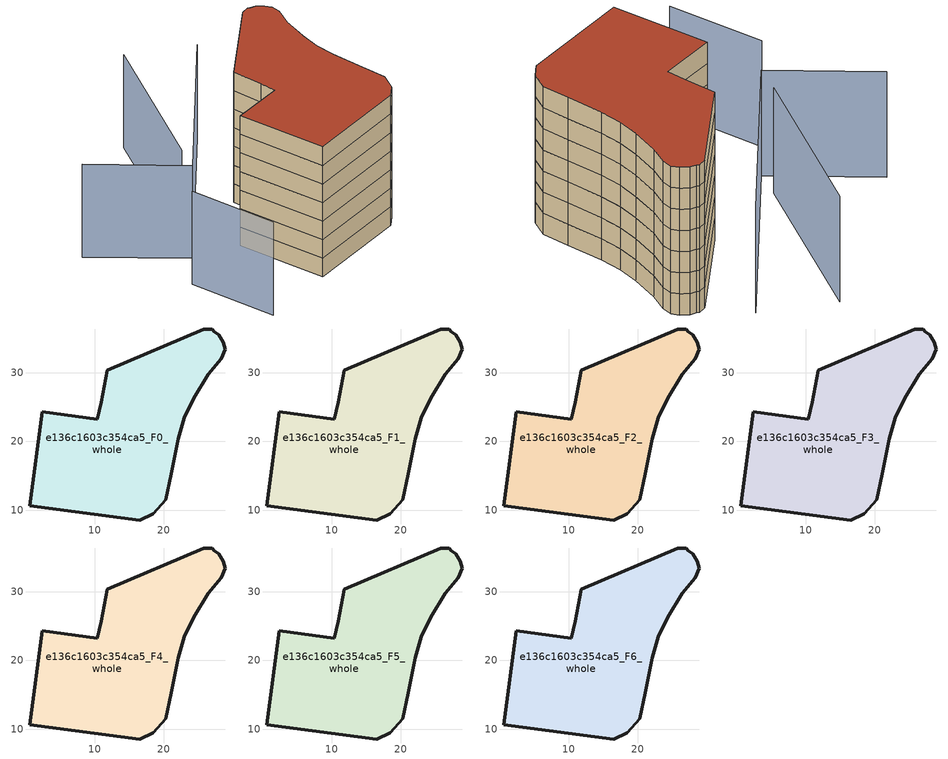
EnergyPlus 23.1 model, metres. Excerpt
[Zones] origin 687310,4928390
e136c1603c354ca5_F0_whole
 floor ground (EU_floor_Construction): 28.07,35.54 28.72,34.47 28.97,33.4 28.43,32.05 26.54,29.8 24.4,26.26 23.05,23.44 22.14,20.38 21.09,15.27 20.33,11.54 18.48,9.48 16.53,8.57 0.54,10.67 2.34,24.35 10.37,23.21 10.92,25.71 11.8,30.33 25.88,36.37 27.09,36.31 27.35,35.99 z0
 wall outside (EU_wall_Construction): 10.92,25.71 10.37,23.21 2.34,24.35 0.54,10.67 16.53,8.57 18.48,9.48 20.33,11.54 21.09,15.27 22.14,20.38 23.05,23.44 24.4,26.26 26.54,29.8 28.43,32.05 28.97,33.4 28.72,34.47 28.07,35.54 27.35,35.99 27.09,36.31 25.88,36.37 11.8,30.33 10.92,25.71 z0:3
e136c1603c354ca5_F1_whole
 floor to e136c1603c354ca5_F0_whole (EU_floor_Construction): 28.07,35.54 28.72,34.47 28.97,33.4 28.43,32.05 26.54,29.8 24.4,26.26 23.05,23.44 22.14,20.38 21.09,15.27 20.33,11.54 18.48,9.48 16.53,8.57 0.54,10.67 2.34,24.35 10.37,23.21 10.92,25.71 11.8,30.33 25.88,36.37 27.09,36.31 27.35,35.99 z3
 wall outside (EU_wall_Construction): 10.92,25.71 10.37,23.21 2.34,24.35 0.54,10.67 16.53,8.57 18.48,9.48 20.33,11.54 21.09,15.27 22.14,20.38 23.05,23.44 24.4,26.26 26.54,29.8 28.43,32.05 28.97,33.4 28.72,34.47 28.07,35.54 27.35,35.99 27.09,36.31 25.88,36.37 11.8,30.33 10.92,25.71 z3:6
e136c1603c354ca5_F2_whole
 floor to e136c1603c354ca5_F1_whole (EU_floor_Construction): 28.07,35.54 28.72,34.47 28.97,33.4 28.43,32.05 26.54,29.8 24.4,26.26 23.05,23.44 22.14,20.38 21.09,15.27 20.33,11.54 18.48,9.48 16.53,8.57 0.54,10.67 2.34,24.35 10.37,23.21 10.92,25.71 11.8,30.33 25.88,36.37 27.09,36.31 27.35,35.99 z6
 wall outside (EU_wall_Construction): 10.92,25.71 10.37,23.21 2.34,24.35 0.54,10.67 16.53,8.57 18.48,9.48 20.33,11.54 21.09,15.27 22.14,20.38 23.05,23.44 24.4,26.26 26.54,29.8 28.43,32.05 28.97,33.4 28.72,34.47 28.07,35.54 27.35,35.99 27.09,36.31 25.88,36.37 11.8,30.33 10.92,25.71 z6:9
e136c1603c354ca5_F3_whole
 floor to e136c1603c354ca5_F2_whole (EU_floor_Construction): 28.07,35.54 28.72,34.47 28.97,33.4 28.43,32.05 26.54,29.8 24.4,26.26 23.05,23.44 22.14,20.38 21.09,15.27 20.33,11.54 18.48,9.48 16.53,8.57 0.54,10.67 2.34,24.35 10.37,23.21 10.92,25.71 11.8,30.33 25.88,36.37 27.09,36.31 27.35,35.99 z9
 wall outside (EU_wall_Construction): 10.92,25.71 10.37,23.21 2.34,24.35 0.54,10.67 16.53,8.57 18.48,9.48 20.33,11.54 21.09,15.27 22.14,20.38 23.05,23.44 24.4,26.26 26.54,29.8 28.43,32.05 28.97,33.4 28.72,34.47 28.07,35.54 27.35,35.99 27.09,36.31 25.88,36.37 11.8,30.33 10.92,25.71 z9:12
e136c1603c354ca5_F4_whole
 floor to e136c1603c354ca5_F3_whole (EU_floor_Construction): 28.07,35.54 28.72,34.47 28.97,33.4 28.43,32.05 26.54,29.8 24.4,26.26 23.05,23.44 22.14,20.38 21.09,15.27 20.33,11.54 18.48,9.48 16.53,8.57 0.54,10.67 2.34,24.35 10.37,23.21 10.92,25.71 11.8,30.33 25.88,36.37 27.09,36.31 27.35,35.99 z12
 wall outside (EU_wall_Construction): 10.92,25.71 10.37,23.21 2.34,24.35 0.54,10.67 16.53,8.57 18.48,9.48 20.33,11.54 21.09,15.27 22.14,20.38 23.05,23.44 24.4,26.26 26.54,29.8 28.43,32.05 28.97,33.4 28.72,34.47 28.07,35.54 27.35,35.99 27.09,36.31 25.88,36.37 11.8,30.33 10.92,25.71 z12:15
e136c1603c354ca5_F5_whole
 floor to e136c1603c354ca5_F4_whole (EU_floor_Construction): 28.07,35.54 28.72,34.47 28.97,33.4 28.43,32.05 26.54,29.8 24.4,26.26 23.05,23.44 22.14,20.38 21.09,15.27 20.33,11.54 18.48,9.48 16.53,8.57 0.54,10.67 2.34,24.35 10.37,23.21 10.92,25.71 11.8,30.33 25.88,36.37 27.09,36.31 27.35,35.99 z15
 wall outside (EU_wall_Construction): 10.92,25.71 10.37,23.21 2.34,24.35 0.54,10.67 16.53,8.57 18.48,9.48 20.33,11.54 21.09,15.27 22.14,20.38 23.05,23.44 24.4,26.26 26.54,29.8 28.43,32.05 28.97,33.4 28.72,34.47 28.07,35.54 27.35,35.99 27.09,36.31 25.88,36.37 11.8,30.33 10.92,25.71 z15:18
e136c1603c354ca5_F6_whole
 floor to e136c1603c354ca5_F5_whole (EU_floor_Construction): 28.07,35.54 28.72,34.47 28.97,33.4 28.43,32.05 26.54,29.8 24.4,26.26 23.05,23.44 22.14,20.38 21.09,15.27 20.33,11.54 18.48,9.48 16.53,8.57 0.54,10.67 2.34,24.35 10.37,23.21 10.92,25.71 11.8,30.33 25.88,36.37 27.09,36.31 27.35,35.99 z18
 wall outside (EU_wall_Construction): 10.92,25.71 10.37,23.21 2.34,24.35 0.54,10.67 16.53,8.57 18.48,9.48 20.33,11.54 21.09,15.27 22.14,20.38 23.05,23.44 24.4,26.26 26.54,29.8 28.43,32.05 28.97,33.4 28.72,34.47 28.07,35.54 27.35,35.99 27.09,36.31 25.88,36.37 11.8,30.33 10.92,25.71 z18:21
 roof outside (EU_roof_Construction): 20.33,11.54 21.09,15.27 22.14,20.38 23.05,23.44 24.4,26.26 26.54,29.8 28.43,32.05 28.97,33.4 28.72,34.47 28.07,35.54 27.35,35.99 27.09,36.31 25.88,36.37 11.8,30.33 10.92,25.71 10.37,23.21 2.34,24.35 0.54,10.67 16.53,8.57 18.48,9.48 z21
shading: -9.39,25.58 -11.2,12.13 / 24.05,42.36 -3.51,28.57 / -3.51,28.57 -10.27,42.06 / 17.09,50.1 -0.71,31.75 z0:15
[Building]
EU S2 Campaign: North Axis=0; Terrain=City; Solar Distribution=FullExterior
[Site:Location]
Bologna: Latitude=44.5; Longitude=11.25; Time Zone=1; Elevation=37
[SizingPeriod:WeatherFileDays]
AnnualSizingPeriod: Begin Month=1; Begin Day of Month=1; End Month=12; End Day of Month=31; Day of Week for Start Day=Monday; Use Weather File Daylight Saving Period=No; Use Weather File Rain and Snow Indicators=No
[MATERIAL]
EU_InternalMass_Material: Roughness=MediumRough; Thickness=0.1; Conductivity=1; Density=1800; Specific Heat=900; Thermal Absorptance=0.9; Solar Absorptance=0.7; Visible Absorptance=0.7
[MATERIAL:NOMASS] Roughness=MediumRough; Thermal Absorptance=0.9; Solar Absorptance=0.7; Visible Absorptance=0.7
Name | Thermal Resistance
EU_wall_NoMass | 0.905828
EU_roof_NoMass | 0.37593
EU_floor_NoMass | 0.67114
[CONSTRUCTION]
EU_wall_Construction: EU_wall_NoMass
EU_roof_Construction: EU_roof_NoMass
EU_floor_Construction: EU_floor_NoMass
EU_InternalMass_Construction: EU_InternalMass_Material
[ZONE] Type=1; Multiplier=1; Ceiling Height=autocalculate; Volume=1293.33; Floor Area=autocalculate; Part of Total Floor Area=Yes
e136c1603c354ca5_F0_whole; e136c1603c354ca5_F1_whole; e136c1603c354ca5_F2_whole; e136c1603c354ca5_F3_whole; e136c1603c354ca5_F4_whole; e136c1603c354ca5_F5_whole; e136c1603c354ca5_F6_whole
[INTERNALMASS] Construction=EU_InternalMass_Construction; Surface Area=431.111
Name | Zone or ZoneList
e136c1603c354ca5_F0_whole_EU_InternalMass | e136c1603c354ca5_F0_whole
e136c1603c354ca5_F1_whole_EU_InternalMass | e136c1603c354ca5_F1_whole
e136c1603c354ca5_F2_whole_EU_InternalMass | e136c1603c354ca5_F2_whole
e136c1603c354ca5_F3_whole_EU_InternalMass | e136c1603c354ca5_F3_whole
e136c1603c354ca5_F4_whole_EU_InternalMass | e136c1603c354ca5_F4_whole
e136c1603c354ca5_F5_whole_EU_InternalMass | e136c1603c354ca5_F5_whole
e136c1603c354ca5_F6_whole_EU_InternalMass | e136c1603c354ca5_F6_whole
[OTHEREQUIPMENT] Fuel Type=Electricity; Design Level Calculation Method=Watts/Area; Power per Zone Floor Area=1; Fraction Latent=0; Fraction Radiant=0; Fraction Lost=0; Carbon Dioxide Generation Rate=0; EndUse Subcategory=EU_Step8_InternalGains
Name | Zone or ZoneList or Space or SpaceList | Schedule
EU_Step8_InternalGain_e136c1603c354ca5_F0_whole_f000 | e136c1603c354ca5_F0_whole | EU_Step8_GainSchedule_e136c1603c354ca5_F0_whole_f000
EU_Step8_InternalGain_e136c1603c354ca5_F1_whole_f000 | e136c1603c354ca5_F1_whole | EU_Step8_GainSchedule_e136c1603c354ca5_F1_whole_f000
EU_Step8_InternalGain_e136c1603c354ca5_F2_whole_f000 | e136c1603c354ca5_F2_whole | EU_Step8_GainSchedule_e136c1603c354ca5_F2_whole_f000
EU_Step8_InternalGain_e136c1603c354ca5_F3_whole_f000 | e136c1603c354ca5_F3_whole | EU_Step8_GainSchedule_e136c1603c354ca5_F3_whole_f000
EU_Step8_InternalGain_e136c1603c354ca5_F4_whole_f000 | e136c1603c354ca5_F4_whole | EU_Step8_GainSchedule_e136c1603c354ca5_F4_whole_f000
EU_Step8_InternalGain_e136c1603c354ca5_F5_whole_f000 | e136c1603c354ca5_F5_whole | EU_Step8_GainSchedule_e136c1603c354ca5_F5_whole_f000
EU_Step8_InternalGain_e136c1603c354ca5_F6_whole_f000 | e136c1603c354ca5_F6_whole | EU_Step8_GainSchedule_e136c1603c354ca5_F6_whole_f000
[ZONEVENTILATION:DESIGNFLOWRATE] Schedule=EU_AlwaysOn; Design Flow Rate Calculation Method=AirChanges/Hour; Air Changes per Hour=0.73129; Ventilation Type=Natural; Fan Pressure Rise=0; Fan Total Efficiency=1; Constant Term Coefficient=1; Temperature Term Coefficient=0; Velocity Term Coefficient=0; Velocity Squared Term Coefficient=0; Minimum Indoor Temperature=-100; Maximum Indoor Temperature=100; Delta Temperature=-100; Minimum Outdoor Temperature=-100; Maximum Outdoor Temperature=100; Maximum Wind Speed=40
Name | Zone or ZoneList or Space or SpaceList
EU_ConstantAir_e136c1603c354ca5_F0_whole | e136c1603c354ca5_F0_whole
EU_ConstantAir_e136c1603c354ca5_F1_whole | e136c1603c354ca5_F1_whole
EU_ConstantAir_e136c1603c354ca5_F2_whole | e136c1603c354ca5_F2_whole
EU_ConstantAir_e136c1603c354ca5_F3_whole | e136c1603c354ca5_F3_whole
EU_ConstantAir_e136c1603c354ca5_F4_whole | e136c1603c354ca5_F4_whole
EU_ConstantAir_e136c1603c354ca5_F5_whole | e136c1603c354ca5_F5_whole
EU_ConstantAir_e136c1603c354ca5_F6_whole | e136c1603c354ca5_F6_whole
[HVACTEMPLATE:THERMOSTAT] Constant Heating Setpoint=20; Constant Cooling Setpoint=50
EU_HeatOnly_e136c1603c354ca5_F0_whole; EU_HeatOnly_e136c1603c354ca5_F1_whole; EU_HeatOnly_e136c1603c354ca5_F2_whole; EU_HeatOnly_e136c1603c354ca5_F3_whole; EU_HeatOnly_e136c1603c354ca5_F4_whole; EU_HeatOnly_e136c1603c354ca5_F5_whole; EU_HeatOnly_e136c1603c354ca5_F6_whole
[HVACTEMPLATE:ZONE:IDEALLOADSAIRSYSTEM] System Availability Schedule=EU_AlwaysOn; Maximum Heating Supply Air Temperature=50; Minimum Cooling Supply Air Temperature=13; Maximum Heating Supply Air Humidity Ratio=0.0156; Minimum Cooling Supply Air Humidity Ratio=0.0077; Heating Limit=NoLimit; Cooling Limit=NoLimit; Heating Availability Schedule=EU_AlwaysOn; Cooling Availability Schedule=EU_CoolingOff; Dehumidification Control Type=ConstantSensibleHeatRatio; Cooling Sensible Heat Ratio=0.7; Dehumidification Setpoint=60; Humidification Control Type=None; Humidification Setpoint=30; Outdoor Air Method=None; Outdoor Air Flow Rate per Person=0.00944; Outdoor Air Flow Rate per Zone Floor Area=0; Outdoor Air Flow Rate per Zone=0; Demand Controlled Ventilation Type=None; Outdoor Air Economizer Type=NoEconomizer; Heat Recovery Type=None; Sensible Heat Recovery Effectiveness=0.7; Latent Heat Recovery Effectiveness=0.65
Name | Template Thermostat
e136c1603c354ca5_F0_whole | EU_HeatOnly_e136c1603c354ca5_F0_whole
e136c1603c354ca5_F1_whole | EU_HeatOnly_e136c1603c354ca5_F1_whole
e136c1603c354ca5_F2_whole | EU_HeatOnly_e136c1603c354ca5_F2_whole
e136c1603c354ca5_F3_whole | EU_HeatOnly_e136c1603c354ca5_F3_whole
e136c1603c354ca5_F4_whole | EU_HeatOnly_e136c1603c354ca5_F4_whole
e136c1603c354ca5_F5_whole | EU_HeatOnly_e136c1603c354ca5_F5_whole
e136c1603c354ca5_F6_whole | EU_HeatOnly_e136c1603c354ca5_F6_whole
[SIZING:ZONE] Zone Cooling Design Supply Air Temperature Input Method=SupplyAirTemperature; Zone Cooling Design Supply Air Temperature=13; Zone Heating Design Supply Air Temperature Input Method=SupplyAirTemperature; Zone Heating Design Supply Air Temperature=50; Zone Cooling Design Supply Air Humidity Ratio=0.008; Zone Heating Design Supply Air Humidity Ratio=0.008; Cooling Design Air Flow Method=DesignDay; Cooling Design Air Flow Rate=0; Cooling Minimum Air Flow per Zone Floor Area=0.000762; Cooling Minimum Air Flow=0; Cooling Minimum Air Flow Fraction=0.2; Heating Design Air Flow Method=DesignDay; Heating Design Air Flow Rate=0; Heating Maximum Air Flow per Zone Floor Area=0.002032; Heating Maximum Air Flow=0.141576; Heating Maximum Air Flow Fraction=0.3; Account for Dedicated Outdoor Air System=No; Dedicated Outdoor Air System Control Strategy=NeutralSupplyAir; Dedicated Outdoor Air Low Setpoint Temperature for Design=autosize; Dedicated Outdoor Air High Setpoint Temperature for Design=autosize; Zone Load Sizing Method=Sensible Load Only No Latent Load; Zone Latent Cooling Design Supply Air Humidity Ratio Input Method=HumidityRatioDifference; Zone Cooling Design Supply Air Humidity Ratio Difference=0.005; Zone Latent Heating Design Supply Air Humidity Ratio Input Method=HumidityRatioDifference; Zone Humidification Design Supply Air Humidity Ratio Difference=0.005
e136c1603c354ca5_F0_whole; e136c1603c354ca5_F1_whole; e136c1603c354ca5_F2_whole; e136c1603c354ca5_F3_whole; e136c1603c354ca5_F4_whole; e136c1603c354ca5_F5_whole; e136c1603c354ca5_F6_whole
[SCHEDULE:CONSTANT]
Name | Hourly Value
EU_AlwaysOn | 1
EU_CoolingOff | 0
[SCHEDULE:FILE] Column Number=1; Rows to Skip at Top=0; Number of Hours of Data=8760; Column Separator=Comma; Interpolate to Timestep=No; Minutes per Item=60; Adjust Schedule for Daylight Savings=Yes
Name | File
EU_Step8_GainSchedule_e136c1603c354ca5_F0_whole_f000 | ../../schedules/e136c1603c354ca5/e136c1603c354ca5_F0_whole_f000_gain.csv
EU_Step8_GainSchedule_e136c1603c354ca5_F1_whole_f000 | ../../schedules/e136c1603c354ca5/e136c1603c354ca5_F1_whole_f000_gain.csv
EU_Step8_GainSchedule_e136c1603c354ca5_F2_whole_f000 | ../../schedules/e136c1603c354ca5/e136c1603c354ca5_F2_whole_f000_gain.csv
EU_Step8_GainSchedule_e136c1603c354ca5_F3_whole_f000 | ../../schedules/e136c1603c354ca5/e136c1603c354ca5_F3_whole_f000_gain.csv
EU_Step8_GainSchedule_e136c1603c354ca5_F4_whole_f000 | ../../schedules/e136c1603c354ca5/e136c1603c354ca5_F4_whole_f000_gain.csv
EU_Step8_GainSchedule_e136c1603c354ca5_F5_whole_f000 | ../../schedules/e136c1603c354ca5/e136c1603c354ca5_F5_whole_f000_gain.csv
EU_Step8_GainSchedule_e136c1603c354ca5_F6_whole_f000 | ../../schedules/e136c1603c354ca5/e136c1603c354ca5_F6_whole_f000_gain.csv
